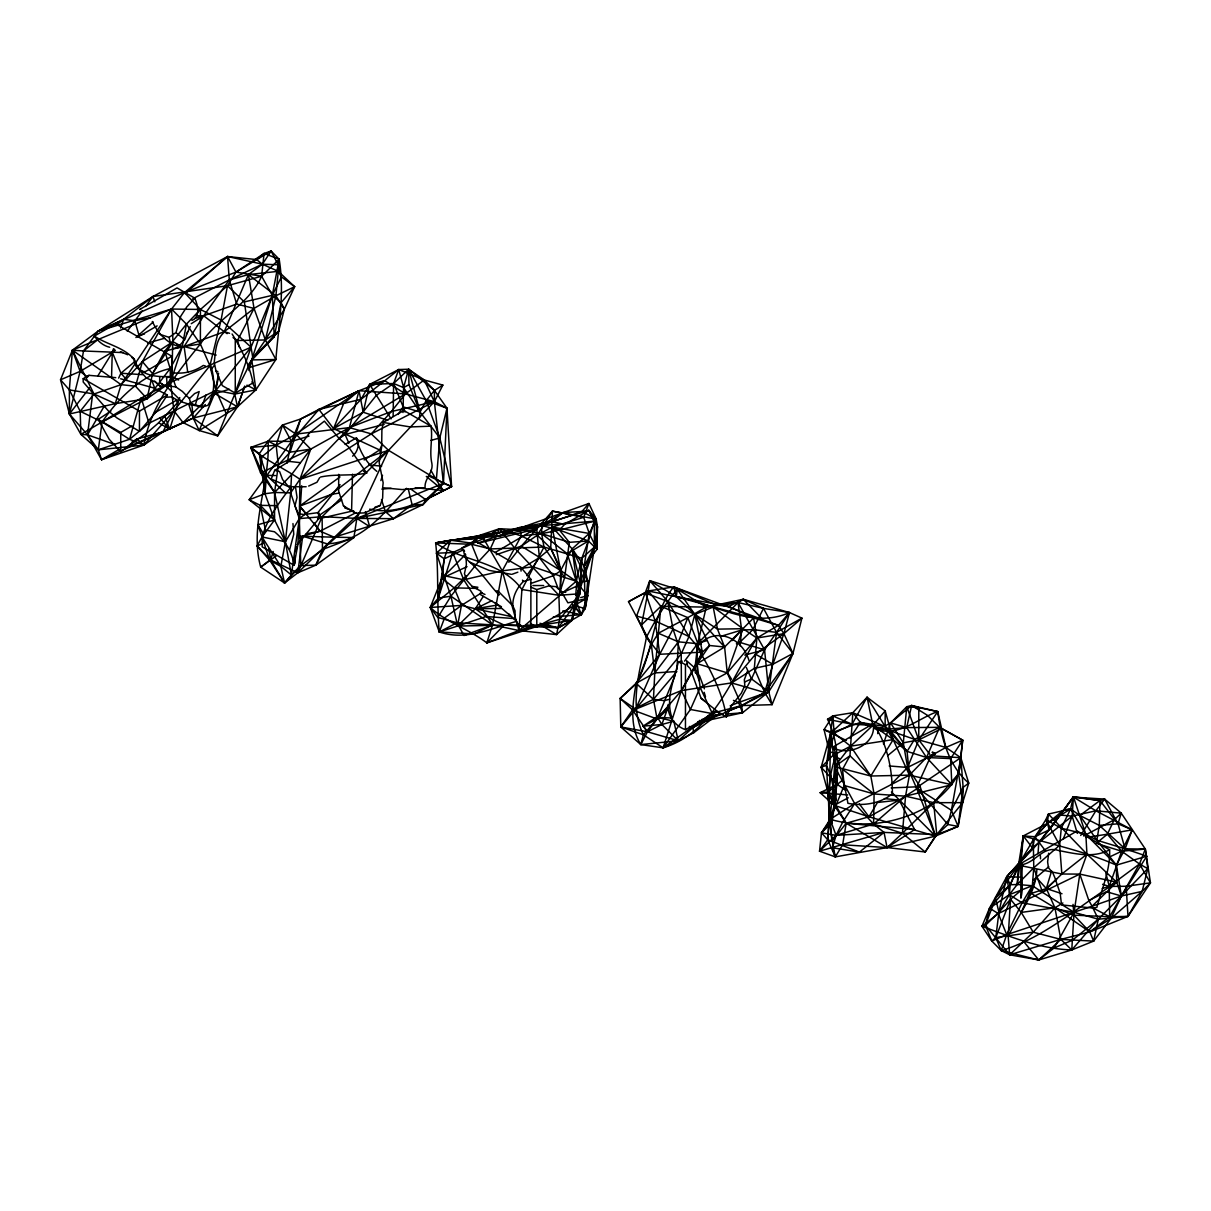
<?xml version="1.0" encoding="UTF-8"?>
<svg xmlns="http://www.w3.org/2000/svg" width="1211" height="1211" viewBox="0 0 1211 1211"><rect width="100%" height="100%" fill="white"/><g stroke="black" fill="none" stroke-linecap="round" stroke-linejoin="round"><path stroke-width="1.5" d="M359.167 513.328L297.785 572.803L284.555 583.006L280.846 566.385L285.402 541.756L290.64 492.862L299.95 479.299L310.712 449.13L295.878 434.113L282.541 425.016L268.1 441.182C270.295 483.507 249.057 524.953 260.698 567.126L284.555 583.006L291.367 574.968L285.402 541.756L274.564 519.943L274.579 492.499L278.363 465.054L276.138 445.239L282.541 425.016L300.616 419.006L359.016 390.729L384.78 380.738L398.722 369.537L408.652 369.234L424.259 379.982L434.461 390.426L446.98 408.228L451.582 486.61C426.56 498.75 398.449 515.992 369.688 509.15M877.703 733.639L877.869 729.961L906.691 727.614L939.569 727.327L962.715 740.178L950.62 758.601L926.536 757.496L907.069 751.395L893.173 739.603L872.889 725.344L852.075 724.239L832.774 715.928L826.447 765.291L827.93 791.994L846.201 823.223L842.629 844.778L835.302 856.888L827.749 839.753L821.482 832.805L831.942 822.784C836.604 789.39 843.386 750.472 827.537 719.289L832.774 715.928L852.832 712.689L849.955 755.77L842.568 769.303L844.203 785.485L830.125 819.317L821.482 832.805L819.544 851.197L835.302 856.888L887.103 847.564L902.437 833.259L905.54 796.172L909.416 775.146L893.173 739.603L885.135 726.555L885.196 710.918L867.061 697.264L852.832 712.689L830.701 733.124L821.149 767.305L827.93 791.994L834.182 805.3L846.201 823.223L887.103 847.564L925.204 851.984L936.754 834.636L962.639 802.666L968.755 783.108L960.823 757.692L962.715 740.178L939.569 727.327L927.444 715.323L911.641 705.483L906.767 706.709L890.569 722.906L877.869 729.961L874.69 728.583M299.162 536.14L334.221 537.215L393.454 518.686L423.123 504.518L443.453 483.34L434.355 401.689L434.461 390.426L408.652 369.234L393.62 383.493L376.349 395.316L345.09 434.522L338.868 438.76M263.226 543.33L257.05 545.934L269.659 560.193L284.555 583.006L300.797 565.582L299.314 518.596L299.95 479.299L349.419 427.604L405.397 393.908L424.259 379.982L442.863 385.083L434.355 401.689L388.519 450.325L322.111 516.688L297.785 572.803L270.674 559.997L257.05 545.934L262 536.957L274.564 519.943L264.967 493.725L259.336 453.671L268.1 441.182L291.473 441.47L309.002 436.111M393.121 416.508L393.62 383.493L398.722 369.537L424.259 379.982L434.355 401.689L446.98 408.228L443.453 483.34L425.833 499.719L423.123 504.518L356.836 518.399L322.111 516.688L299.314 518.596L285.402 541.756L262 536.957L257.943 524.741L274.564 519.943L260.229 505.335L249.163 499.765L291.473 441.47L318.902 409.409L359.016 390.729L405.397 393.908L434.355 401.689L371.308 433.886L299.95 479.299C283.904 467.991 265.436 460.513 250.768 447.419L268.1 441.182L290.08 452.172L310.712 449.13L349.419 427.604L391.38 411.513L434.355 401.689M477.891 543.118L588.909 503.473L596.175 519.05L596.993 549.325L588.41 540.969L569.291 542.331L541.635 533.657L520.125 529.722L499.432 528.738L483.522 538.577L452.717 552.579L438.337 598.083L430.253 607.453L437.792 617.443L456.941 622.772L492.574 624.876L518.959 630.537L556.576 634.609L571.88 620.395L579.842 593.768L576.3 581.189L564.659 577.511L543.996 547.024L541.635 533.657L541.786 525.589L581.931 511.511L588.894 510.391L596.175 519.05L597.477 526.876L596.993 549.325L584.186 566.082L585.17 608.603L581.371 614.673L558.286 627.813L504.154 625.088L457.486 626.072L439.29 631.96L430.253 607.453L441.97 578.207L444.21 558.831L450.447 540.212L499.643 536.064L541.786 525.589L594.207 521.199L597.477 526.876L585.17 608.603L574.211 605.576L558.286 627.813L540.969 625.088L526.24 625.088M560.178 591.997L560.648 570.548L550.702 548.205L552.428 511.133L596.175 519.05L589.242 533.445L584.186 566.082L587.729 580.962L587.759 595.57L585.17 608.603L587.729 580.962L572.137 548.825L552.155 527.073L537.336 535.232L521.335 546.131L496.283 554.683M846.398 740.526L824.055 729.612L829.353 751.804L836.529 753.605L834.621 766.624L870.815 776.024L893.173 739.603L885.196 710.918L872.889 725.344L850.561 746.173L836.529 753.605C823.995 786.878 828.506 822.92 835.302 856.888L832.472 847.745L836.059 835.348L830.125 819.317L835.908 800.062L830.776 775.524L826.447 765.291L834.197 733.17L832.774 715.928L824.055 729.612L834.197 733.17L850.561 746.173L870.815 776.024L874.1 793.977L873.585 824.04L884.03 832.411L936.754 834.636L958.113 826.386L962.639 802.666L963.123 787.362L960.823 757.692L945.882 747.444L918.771 739.921L903.315 742.843L887.678 755.619M410.786 489.062L425.833 499.719L451.582 486.61L439.805 437.943L426.166 400.659L408.652 369.234L403.566 387.596L403.021 412.527M1063.258 839.041L1072.204 816.153L1073.4 796.732L1049.241 829.853L1034.89 836.725L1023.234 835.938L1018.451 865.199L1061.85 874.009L1079.803 874.1L1088.856 900.515L1092.065 906.237L1121.401 895.989L1116.345 865.138L1096.863 840.207L1099.3 825.402L1099.951 800.562L1104.644 799.093L1121.265 813.156L1145.334 849.062L1150.45 882.834L1128.001 916.394L1089.824 931.925L1060.821 939.388L1009.656 954.798L1001.27 950.605L991.824 941.068L981.97 926.279L989.538 908.174L1006.704 876.779L1032.529 847.927L1038.811 842.599L1072.204 816.153L1095.849 810.795L1121.265 813.156L1118.01 823.828L1125.11 848.82L1116.345 865.138L1116.693 882.168L1121.401 895.989L1110.956 918.528L1093.624 941.114L1071.765 949.939L1038.796 959.975L1009.656 954.798L985.482 925.325L989.538 908.174L1010.231 884.787L1021.236 860.824L1032.529 847.927L1034.89 836.725L1047.409 823.419L1063.954 809.765L1073.4 796.732L1099.951 800.562L1118.01 823.828L1132.24 829.838L1125.11 848.82L1096.863 840.207L1085.828 834.334L1061.275 828.188L1045.865 819.665L1048.378 814.08L1070.585 808.978L1079.864 815.442L1099.3 825.402L1125.11 848.82L1146.802 856.192L1121.401 895.989L1098.332 919.21L1071.765 949.939C1040.098 948.924 1011.23 936.966 981.97 926.279L998.303 913.578L1079.803 874.1L1116.693 882.168L1092.065 906.237L1006.674 934.665L991.824 941.068L985.482 925.325L995.518 897.987L1021.236 860.824L1023.234 835.938L1047.409 823.419L1070.585 808.978L1073.4 796.732L1085.828 834.334L1086.948 854.164L1079.803 874.1L1074.081 912.322L1071.765 949.939L1060.821 939.388L1033.24 932.198L995.79 937.556L991.824 941.068M832.472 847.745L859.401 852.12L884.03 832.411L819.544 851.197L827.749 839.753C830.065 804.165 829.58 768.622 830.701 733.124L860.37 722.407L885.135 726.555L890.509 730.884L907.069 751.395L909.416 775.146L854.648 803.589L830.125 819.317L831.942 822.784L828.475 823.48L821.482 832.805L836.059 835.348L884.03 832.411L887.103 847.564L935.482 836.12L958.113 826.386L963.123 787.362L968.755 783.108C948.41 765.806 941.083 737.105 937.738 711.568L911.641 705.483L890.569 722.906L883.44 743.917M111.533 377.893L112.275 352.189L113.471 348.738M516.431 621.379C491.227 628.585 465.841 641.088 439.29 631.96C436.565 602.412 439.003 572.515 435.642 542.906L450.447 540.212L476.468 538.759L519.125 527.678L551.747 521.563L588.894 510.391L597.477 526.876M382.903 489.774L382.646 498.069L380.193 505.502L364.905 512.889L355.625 513.222L343.455 505.804L338.671 491.212L338.671 474.349M296.71 546.857L295.999 551.656M280.846 566.385L262 536.957L269.659 560.193L280.846 566.385L291.367 574.968L299.314 518.596L290.64 492.862L291.533 474.636L310.712 449.13L260.637 472.971L250.768 447.419L276.138 445.239L295.878 434.113L359.016 390.729L363.194 412.24L387.777 420.293M539.939 623.302L558.286 627.813L571.88 620.395L580.69 580.72L581.795 558.271L588.41 540.969L594.207 521.199L588.894 510.391L564.553 524.378L559.467 530.07L541.635 533.657L521.26 535.943L499.432 528.738L477.316 536.125L435.642 542.906C462.874 561.98 501.369 560.587 521.926 589.53L558.876 595.282L579.842 593.768L580.69 580.72L594.54 546.978L594.207 521.199L559.467 530.07L541.786 525.589L519.125 527.678L499.643 536.064L477.316 536.125L471.639 544.299L478.602 561.526L450.916 596.19L437.792 617.443M560.239 591.982L561.359 570.366L550.702 548.205L537.336 535.232L536.745 528.904L552.428 511.133L583.717 517.309L589.242 533.445L596.993 549.325M676.904 669.668L678.402 641.83L687.833 617.625L706.24 607.12L743.266 599.278L789.481 612.554L801.924 618.125L792.963 653.44L772.058 704.681L741.707 705.574L711.523 713.43L663.098 747.838L640.786 744.583L620.789 726.963L620.153 698.429L636.108 683.276L654.773 672.938L678.402 641.83L701.411 644.07M476.271 542.089L477.316 536.125L541.786 525.589L435.642 542.906L471.639 544.299L490.304 548.946L543.996 547.024L581.795 558.271L594.54 546.978L574.211 605.576L571.88 620.395L540.969 625.088L518.959 630.537L486.837 642.874C469.081 629.281 447.01 622.757 430.253 607.453L454.186 587.895L466.28 576.058M1062.88 902.997L1054.932 907.811L1033.24 932.198L1009.656 954.798L1008.188 936.421L1010.534 899.273L1006.704 876.779L1021.236 860.824L1020.54 859.386L1023.234 835.938C1054.403 845.021 1086.388 851.863 1116.345 865.138L1146.802 856.192M981.97 926.279L985.482 925.325L998.908 912.261L1006.704 876.779L1038.811 842.599L1049.241 829.853L1047.409 823.419L1048.378 814.08L1086.948 854.164L1116.693 882.168C1078.865 905.873 1044.866 937.723 1001.27 950.605L995.79 937.556L998.908 912.261L995.518 897.987L1010.231 884.787L1017.24 884.469L1020.54 859.386L1018.451 865.199L1017.24 884.469L1009.308 894.687L998.303 913.578L1006.674 934.665L1001.27 950.605L1038.796 959.975L1054.13 947.956L1072.386 940.205L1098.332 919.21L1128.001 916.394L1142.155 891.372L1150.45 882.834L1139.49 863.973L1121.658 851.212L1107.384 834.212L1085.964 837.467M716.518 605.091L738.044 602.533L763.49 608.376L789.481 612.554L778.431 625.376L753.59 617.988L728.75 606.439L716.518 605.091L673.71 586.896C651.246 614.446 653.955 652.911 636.108 683.276C632.687 703.636 629.205 726.055 640.786 744.583L647.446 731.792L657.119 719.031L653.44 699.322L654.773 672.938L651.336 644.479L628.494 601.685L648.248 590.983L673.71 586.896L778.431 625.376L783.911 633.671L792.963 653.44L768.728 691.784L741.707 705.574L714.096 717.275L693.797 732.7L678.251 740.769L640.786 744.583L643.435 734.805C628.131 703.47 640.725 669.183 646.447 637.137C655.212 620.289 665.051 603.895 677.297 589.318L694.842 614.431L724.602 647.007L727.236 672.862L741.707 705.574L742.51 712.779L697.612 722.528L699.988 720.288M352.507 474.228L351.599 510.315L355.625 513.222M1048.665 853.21L1047.621 861.884L1048.438 867.621L1052.934 873.146L1054.811 877.581L1060.185 893.355L1061.547 904.92L1092.958 908.053L1096.863 907.357C1101.859 888.798 1110.517 869.543 1109.609 849.774L1077.094 830.988L1020.843 863.473L1020.843 898.168C1023.916 886.982 1020.691 875.75 1022.705 864.548L1020.843 863.473M1036.843 870.164C1035.39 894.823 1018.254 914.789 1008.188 936.421M1038.024 853.619L1038.811 842.599L1063.954 809.765L1070.585 808.978L1085.828 834.334L1116.345 865.138M285.402 541.756L274.579 492.499L260.637 472.971L261.803 456.804L276.138 445.239M248.921 370.536L251.767 359.909L274.246 336.87L281.088 302.644L294.636 286.689L281.406 276.88L278.091 264.755L271.113 251.025L235.948 272.097L227.486 285.735L221.083 320.052L209.897 365.677L173.93 410.801L143.867 445.073L98.288 449.826L87.525 434.825L69.405 413.995L80.108 371.383L83.483 350.978L98.076 331.163L184.466 292.593L235.948 272.097L264.074 253.462L271.113 251.025L279.166 259.26C284.782 292.547 278.485 326.243 275.881 359.516L255.915 389.866L237.492 406.82L193.23 418.083L162.849 431.994L143.867 445.073L101.527 459.726L98.288 449.826L80.88 434.355L69.405 413.995L69.36 389.897L72.418 350.161L98.076 331.163L153.01 296.498L227.562 256.52L256.626 259.593L262.393 264.195L278.258 271.325L294.636 286.689L284.343 309.214L265.376 339.958L247.771 365.646M1006.674 934.665L1022.099 902.816L1032.332 885.741L1033.77 867.772L1033.286 839.647L1045.865 819.665L1059.655 845.278L1061.85 874.009L1042.656 892.446L1032.332 885.741L1017.24 884.469L1033.77 867.772L1059.655 845.278L1061.275 828.188L1070.585 808.978M721.045 713.37L705.559 719.213L692.783 727.614L678.251 740.769L647.446 731.792L632.536 709.903L620.153 698.429L637.38 682.656L651.336 644.479L646.447 637.137L641.482 624.952L660.873 606.333L706.24 607.12L738.044 602.533L764.58 649.823L768.728 691.784L772.058 704.681L764.701 692.495L754.332 668.381L756.875 638L753.59 617.988L676.313 596.735L648.248 590.983L628.494 601.685M415.267 487.685L443.362 490.531L436.338 480.01L439.805 437.943L446.98 408.228L426.166 400.659L420.066 412.058L419.263 419.248M842.977 779.793L827.93 791.994L829.762 815.593L827.749 839.753L859.401 852.12M575.679 595.509L576.754 582.839L572.137 548.825L589.242 533.445L552.155 527.073L560.648 570.548L580.629 584.368L576.542 595.857M274.564 519.943L249.163 499.765L264.967 493.725L266.541 475.363L259.336 453.671L250.768 447.419L261.425 470.64L274.579 492.499L290.64 492.862M950.62 758.601L951.831 784.728L909.416 775.146L870.815 776.024L849.955 755.77L834.621 766.624L830.125 819.317C865.108 829.323 903.421 822.678 933.651 802.651C946.82 790.601 962.23 777.386 960.823 757.692L930.971 755.8L916.394 787.755L935.482 836.12L925.204 851.984L902.437 833.259L873.585 824.04L854.648 803.589L834.621 766.624L850.561 746.173L893.173 739.603M730.172 705.816L738.649 702.486L751.501 678.902L764.58 649.823L776.569 632.354L801.924 618.125L783.911 633.671L756.875 638L742.948 628.706L717.502 629.13L694.842 614.431L676.313 596.735L677.297 589.318L649.777 580.659L648.248 590.983L660.873 606.333L654.773 672.938L676.813 671.515L653.44 699.322L632.536 709.903L620.789 726.963L643.435 734.805L663.098 747.838L678.251 740.769L673.816 721.256L657.528 717.396L669.289 707.148M1020.54 859.386L1010.231 884.787L1009.308 894.687L989.538 908.174L998.303 913.578M301.69 485.762L297.845 544.723L294.001 565.234L262.181 546.857L262.181 537.427L263.226 534.429L266.662 530.342L274.503 531.765C284.736 540.121 291.866 551.52 294.106 564.523M845.793 790.359L837.195 784.365L820.135 792.705L834.182 805.3L868.968 816.804L935.482 836.12L947.88 824.494L951.407 810.295L916.394 787.755L960.823 757.692L951.407 810.295L958.113 826.386L947.88 824.494L916.394 787.755L907.584 767.441L903.315 742.843L906.767 706.709L918.801 707.648L937.738 711.568L945.882 747.444L930.971 755.8M520.125 529.722L521.26 535.943L502.262 570.865L492.574 624.876L486.837 642.874L540.969 625.088L556.576 634.609L559.709 619.305L558.876 595.282L564.659 577.511L569.291 542.331L559.467 530.07L588.41 540.969L567.187 553.654L541.635 533.657M264.074 253.462L261.621 276.229C248.452 305.46 217.556 317.842 200.375 344.015C176.201 373.987 150.482 406.094 143.867 445.073L129.562 439.29L102.102 421.973L80.198 411.301L69.36 389.897L60.55 379.785L72.418 350.161L171.553 309.032L200.451 309.471L221.083 320.052L251.071 347.194L252.796 357.881L234.752 394.09L217.692 435.884L199.209 430.541L183.073 422.624L173.93 410.801L170.524 382.343L170.161 368.538L164.802 351.129L186.418 324.124L200.451 309.471L227.486 285.735L261.621 276.229L279.166 259.26L264.074 253.462L256.626 259.593M512.798 605.788C512.631 596.493 516.84 587.865 523.44 581.447L530.872 579.297L530.872 625.36L527.436 627.041L522.032 626.692L517.899 623.726L515.053 618.564L515.069 610.828L512.798 605.788L497.751 590.801M694.63 670.909L697.824 643.374L706.24 607.12L673.71 586.896L676.313 596.735C713.748 602.896 751.395 629.705 789.481 612.554L783.911 633.671L772.83 664.279L764.701 692.495L741.707 705.574L727.599 710.993M844.203 785.485L874.1 793.977L905.54 796.172L933.651 802.651L962.639 802.666L958.643 773.662L962.715 740.178L945.882 747.444M205.31 404.519L193.23 418.083L101.527 459.726L87.525 434.825L92.778 392.894M789.481 612.554L776.569 632.354L768.728 691.784L742.51 712.779L726.312 714.081M188.734 404.262L193.23 418.083L217.692 435.884L237.492 406.82L234.752 394.09L251.071 347.194L244.334 301.917L227.486 285.735L153.01 296.498L123.583 319.341L98.076 331.163L171.553 309.032L186.418 324.124L182.18 346.77L170.161 368.538C141.293 375.062 118.436 398.283 102.102 421.973L98.288 449.826L129.562 439.29L148.998 423.229L215.906 390.381L251.071 347.194L272.308 295.348L281.406 276.88L278.258 271.325L279.166 259.26L272.308 295.348L251.767 359.909L255.915 389.866L234.752 394.09L215.906 390.381L183.073 422.624L125.338 448.191L134.058 441.273M481.978 592.573L461.436 605.409L444.558 617.928L439.29 631.96L474.273 633.943L492.574 624.876L450.916 596.19L438.337 598.083L444.21 558.831L462.708 550.112M740.072 645.781L741.632 630.023L738.044 602.533L743.266 599.278L763.49 608.376L776.569 632.354L792.963 653.44L764.701 692.495L731.55 682.913L681.415 690.558L635.654 709.177L620.789 726.963L647.446 731.792L661.857 724.481L673.816 721.256M828.475 823.48L829.762 815.593M210.154 399.085L214.983 393.651L218.57 373.215M289.611 549.764L293.758 534.248L292.956 523.546M438.337 598.083L441.97 578.207L465.645 554.35M514.1 618.564L486.05 616.52L457.486 626.072L461.436 605.409L454.186 587.895L441.97 578.207L467.037 566.657M295.075 556.455L294.818 557.363M641.482 624.952L648.248 590.983M287.037 463.117L291.473 441.47L300.616 419.006L318.902 409.409L361.045 399.282L384.78 380.738L405.397 393.908L391.38 411.513L371.308 433.886L349.419 427.604L295.878 434.113L290.08 452.172L278.363 465.054M244.622 386.491L237.492 406.82L214.983 393.651L218.676 376.349M1024.385 942.37L1038.796 959.975L1060.821 939.388L1093.624 941.114L1098.332 919.21L1092.065 906.237M251.071 347.194L170.524 382.343L147.046 398.691L135.541 386.218L121.1 384.659L93.989 393.999L80.198 411.301L80.88 434.355L102.102 421.973L147.046 398.691L152.571 373.639L164.802 351.129L182.18 346.77L200.375 344.015L209.897 365.677L215.906 390.381L226.275 413.753L199.209 430.541L193.23 418.083L191.777 403.566M668.184 704.363C666.989 715.534 675.132 726.085 685.456 729.673L717.29 711.296L701.124 698.414L690.164 668.517L687.56 665.944L686.622 660.767L694.675 667.836L699.216 680.885M819.544 851.197L836.059 835.348L873.585 824.04L905.54 796.172L951.831 784.728L926.536 757.496L906.691 727.614L911.641 705.483L918.801 707.648L918.771 739.921L907.584 767.441L891.311 784.183M383.176 422.457L381.889 430.405L381.677 446.844L379.179 462.663L383.16 482.841L382.631 487.715L402.203 489.577L425.091 487.73C424.168 478.617 433.599 472.638 431.873 463.419C429.072 450.976 432.993 438.685 430.98 426.166L403.853 410.514L383.176 422.457L410.272 426.938L430.98 426.166M247.483 368.129L275.881 359.516L265.376 339.958L275.911 295.756L278.258 271.325L248.406 274.594L229.288 279.908L192.746 298.754M521.26 535.943L543.996 547.024L521.926 589.53L518.959 630.537L576.3 581.189L581.795 558.271L579.842 593.768L559.709 619.305L518.959 630.537L502.262 570.865L483.522 538.577L477.316 536.125M262.545 535.807C267.752 517.914 278.924 502.762 290.065 488.169M1056.734 878.974L1046.334 888.556L1031.227 893.43L1054.932 907.811L1089.824 931.925L1110.956 918.528L1142.155 891.372L1147.756 868.681L1145.334 849.062L1125.11 848.82M115.423 350.236L80.108 371.383L60.55 379.785L69.405 413.995L115.272 403.657L121.1 384.659L171.553 309.032L184.466 292.593L227.562 256.52L235.948 272.097L261.621 276.229L272.308 295.348L281.088 302.644L284.343 309.214L278.651 331.299L252.796 357.881M349.419 427.604L359.016 390.729L343.606 403.626L333.555 428.618L379.603 449.962L380.738 453.262M580.69 580.72L574.211 605.576L581.371 614.673L587.759 595.57L576.754 582.839L587.729 580.962M620.153 698.429L635.654 709.177L681.233 653.879L688.968 636.532L694.842 614.431L713.203 607.029L742.948 628.706L727.236 672.862L700.155 687.515L690.437 709.479L663.098 747.838C713.612 732.488 731.505 678.629 756.875 638L778.431 625.376M135.541 386.218L142.398 361.605L171.553 309.032L172.976 341.684L152.571 373.639L142.398 361.605L121.1 384.659L72.418 350.161L80.108 371.383L87.131 376.666M682.247 661.161L678.327 662.069C673.921 680.158 665.323 699.141 672.029 717.851M129.562 439.29L141.233 398.086L170.524 382.343L182.18 346.77L172.976 341.684L142.398 361.605M195.365 404.868L199.179 391.562L194.577 393.605L189.431 398.586L191.005 404.746L202.388 407.002L207.868 405.337C215.391 393.575 214.725 378.725 210.881 365.813M269.659 560.193L260.698 567.126L270.674 559.997L273.186 551.489M1051.632 870.815L1046.334 888.556L1054.932 907.811L1060.821 939.388M380.875 480.585L382.525 475.302M295.878 434.113L300.616 419.006M179.743 397.571L169.691 429.315L158.596 422.715M663.098 747.838L681.415 690.558L702.38 652.154L709.57 645.508L724.602 647.007L753.59 617.988M762.461 619.093L743.266 599.278L728.75 606.439L676.313 596.735L649.777 580.659L636.562 616.127L646.447 637.137L659.738 654.273L702.38 652.154L694.842 614.431L667.73 601.458L645.599 593.118L655.181 621.001L659.738 654.273L635.654 709.177M260.637 472.971L261.425 470.64L285.826 493.301M120.6 327.984L123.583 319.341L134.754 320.733L150.679 317.615M187.629 331.632L184.95 339.443L178.653 346.588C165.952 342.35 157.718 332.874 152.314 321.475M244.804 386.112L237.492 406.82L226.275 413.753M1093.624 941.114L1089.824 931.925L1109.654 916.727L1109.246 886.407L1121.658 851.212L1132.24 829.838L1095.849 810.795L1073.521 797.126L1049.241 829.853M201.904 406.442L206.082 394.831M667.11 709.964L657.119 719.031L643.102 726.176L667.11 709.964L661.857 724.481L643.102 726.176L647.446 731.792M995.79 937.556L1010.534 899.273L1021.993 889.601M632.536 709.903L657.119 719.031L675.344 674.951M173.309 348.435L184.102 346.558L224.232 331.708L248.406 274.594L262.393 264.195L271.113 251.025M191.005 404.746L182.316 402.143L167.254 387.232L166.588 377.605L172.356 376.818L178.623 379.997M830.701 733.124L837.195 784.365L833.335 793.72L834.182 805.3L848.26 797.822M199.209 430.541L215.906 390.381M363.482 471.2L366.736 473.077L348.526 446.904L338.565 437.792L324.366 421.125L309.214 433.19L289.126 461.406L274.715 470.307L271.203 478.996L288.627 486.716L306.141 486.746M356.216 512.541L320.113 531.19L302.72 536.14L297.785 572.803L315.814 565.174L322.474 549.522L322.111 516.688M118.648 378.12L120.918 373.215L134.799 361.574M186.888 333.812L190.248 326.561M371.308 433.886L388.519 450.325L356.836 518.399L353.9 537.563L315.814 565.174L300.797 565.582L291.367 574.968M1096.197 843.356L1107.384 834.212L1114.181 819.817L1121.265 813.156M120.661 378.786L153.933 388.004L167.375 395.013L156.552 411.392L139.447 431.328L117.134 418.067L108.687 411.271L83.196 381.995L83.196 378.665L88.948 375.334L115.756 377.665M381.965 445.027L379.603 449.962L364.148 459.953M763.49 608.376L752.848 629.629L739.724 642.36L736.394 643.768M836.059 835.348L842.568 822.39L854.648 803.589M951.407 810.295L963.123 787.362M294.001 565.234L295.06 563.191L294.879 558.816M747.596 670.924L744.326 679.719L744.81 685.562L741.359 693.176L731.202 706.028L726.403 716.927L716.655 711.296M173.93 410.801L162.849 431.994L136.964 438.957L132.135 441.788M315.814 565.174L327.091 543.83C362.528 542.225 384.81 512.389 406.533 488.305M649.777 580.659L667.73 601.458L673.044 629.024L659.738 654.273L636.108 683.276L653.44 699.322L664.309 700.654L669.713 699.216M594.54 546.978L584.186 566.082L572.137 548.825L560.648 570.548L521.335 546.131L508.802 562.252M1110.548 856.495L1121.658 851.212L1145.334 849.062L1139.49 863.973L1109.654 916.727L1073.975 915.153L1054.932 907.811L1021.236 912.413L1010.534 899.273L998.908 912.261M834.197 733.17L852.075 724.239L867.061 697.264L885.135 726.555L907.069 751.395L914.517 739.346L939.569 727.327L926.536 757.496L909.416 775.146M1054.13 947.956L1074.081 912.322L1098.332 919.21M1018.451 865.199L1033.286 839.647L1047.409 823.419L1045.865 819.665M80.88 434.355L87.525 434.825L104.479 405.73M319.659 477.679L316.979 482.25L308.654 486.05M97.97 375.698L114.409 349.192M1080.712 835.469L1095.849 810.795L1104.644 799.093L1118.01 823.828L1099.3 825.402M651.336 644.479L658.3 633.247L687.833 617.625L697.824 643.374L684.548 661.145M552.428 511.133L537.336 535.232L539.379 557.635L553.306 575.755L558.271 588.864M187.75 372.367L184.102 346.558L203.705 315.768L229.288 279.908L262.393 264.195L278.091 264.755M483.295 596.372L475.317 608.77L457.486 626.072M850.031 738.12L860.37 722.407L852.832 712.689L885.135 726.555M398.101 414.434L403.157 406.866L393.62 383.493L369.627 384.402L361.045 399.282L333.555 428.618L318.902 409.409M526.74 575.694L539.379 557.635L550.702 548.205M127.261 331.224L142.262 310.758M166.891 384.417L172.356 376.818L175.867 386.93L182.407 391.456L189.431 398.586M145.487 306.489L153.01 296.498L154.781 301.781M521.048 571.108L520.927 567.369L474.621 540.636L461.709 548.083L463.752 551.489L464.903 557.181L467.128 559.225M317.585 513.04L340.079 484.657M69.36 389.897L93.989 393.999L115.272 403.657L147.046 398.691L170.161 368.538M69.405 413.995L89.644 387.777M889.192 765.957L907.584 767.441L920.193 786.681L899.152 800.093L868.968 816.804L846.201 823.223L831.881 841.373L827.93 791.994L820.135 792.705L847.609 794.9M210.911 369.643L214.453 365.253M426.166 400.659L434.461 390.426L442.863 385.083M783.911 633.671L755.543 654.182L731.55 682.913L754.332 668.381L772.83 664.279L792.963 653.44M87.237 377.363L88.948 375.334M756.875 638L727.236 672.862L697.142 663.673L681.415 690.558L643.435 734.805M298.799 513.782L304.112 514.554L318.417 512.586L319.81 515.19L317.479 520.367L297.073 544.799M891.432 792.07L935.482 836.12L936.754 834.636L933.651 802.651L958.643 773.662M494.996 552.579L563.145 512.541L581.931 511.511L588.909 503.473L583.717 517.309L552.155 527.073M140.627 309.274L139.734 309.456L177.033 287.915L194.789 298.163L186.903 306.746L180.772 316.192L176.004 332.556L169.086 337.369L159.489 334.175M521.335 546.131L536.745 528.904L519.125 527.678M731.974 640.68L741.632 630.023L752.848 629.629L776.569 632.354M657.119 719.031L669.501 705.453M478.602 561.526L490.304 548.946L499.432 528.738L514.811 548.295L558.876 595.282M224.383 332.117C215.573 339.746 215.649 351.856 214.18 362.467L216.073 371.096L222.355 385.658L235.267 393.121L253.023 382.873C249.602 365.45 241.443 348.965 232.088 333.994M291.533 474.636L274.579 492.499L264.967 493.725M1088.856 900.515L1106.385 891.72L1121.401 895.989L1147.756 868.681L1139.49 863.973L1109.246 886.407L1102.237 888.465M837.195 784.365L821.149 767.305L835.62 752.652M486.837 642.874L504.154 625.088L520.715 625.088M738.044 602.533L697.824 643.374L706.573 640.695M697.142 674.421L697.142 646.962C714.006 625.27 742.328 637.289 748.958 660.479M902.437 833.259L933.651 802.651M153.146 322.035L135.935 337.536M300.797 565.582L322.474 549.522L356.836 518.399L443.453 483.34L451.582 486.61L428.482 475.862M352.613 456.184C357.623 451.96 360.212 443.741 356.428 437.882L345.135 444.407M185.041 293.622L227.562 256.52L262.393 264.195M1048.756 866.728L1033.452 879.943M166.058 397.238L171.75 396.936L176.973 399.963L176.973 403.293L158.141 423.245L148.65 431.434L120.737 451.703L109.141 439.245L98.152 419.4L110.822 411.15M93.989 393.999L72.418 350.161L83.483 350.978L98.333 339.262M116.15 325.199L123.583 319.341M563.145 512.541L551.747 521.563L564.553 524.378M1061.85 874.009L1086.948 854.164M196.349 315.799L203.705 315.768L224.232 331.708L254.038 308.396L275.911 295.756L294.636 286.689M299.314 518.596L388.519 450.325L443.453 483.34M365.374 511.632L369.673 526.634L356.836 518.399L393.454 518.686L412.088 504.654L423.123 504.518M284.555 583.006L270.674 559.997L276.502 555.652M299.813 538.305L302.72 536.14L327.091 543.83M340.003 476.937L299.586 506.122L320.113 531.19L334.221 537.215L353.9 537.563L322.474 549.522M318.357 515.962L341.684 499.886M191.959 320.385C200.769 316.692 197.665 305.005 194.789 298.163M561.359 570.366L553.306 575.755L530.554 583.551M884.363 798.579L899.152 800.093L914.638 829.55L887.103 847.564L842.629 844.778M233.057 337.581L237.477 340.518L265.376 339.958L278.651 331.299L251.767 359.909L275.881 359.516M191.247 323.7L203.705 315.768L236.675 304.082L254.038 308.396L265.376 339.958M102.102 421.973L141.233 398.086L147.046 398.691M521.82 568.292L539.379 557.635M877.869 729.961C900.636 735.879 917.862 718.486 937.738 711.568L918.771 739.921L929.851 754.362M101.527 459.726L119.238 449.342M1109.609 849.774C1093.805 858.372 1075.292 853.816 1058.656 850.5C1043.413 845.414 1036.268 861.717 1022.705 864.548M94.382 336.068L115.635 323.791L171.871 356.276L171.871 376.454C158.157 377.075 139.386 377.015 134.936 360.394C125.172 347.451 107.34 344.923 94.382 336.068C98.303 341.351 103.132 345.756 109.686 347.254M137.842 337.021L157.142 325.88M143.958 372.428L171.871 356.276M83.196 378.665L139.447 411.135L167.375 395.013M98.152 419.4L120.737 432.433L131.984 425.939M154.478 412.951L176.973 399.963M530.357 623.438L536.791 627.147L586.154 598.643L567.914 602.836L560.875 590.862L555.773 586.608L548.416 586.033L536.791 589.59L530.842 587.168M679.84 661.478L685.456 664.718L686.849 663.916M833.229 746.839L873.116 723.8C887.633 743.781 892.219 769.379 892.416 793.705C880.473 803.71 863.065 806.238 847.927 803.302C844.506 784.319 840.146 764.958 833.229 746.839L836.634 749.458M934.741 753.181L925.053 758.782L934.741 754.514L934.741 753.181L932.061 752.364M333.555 428.618L363.194 412.24L369.627 384.402L398.722 369.537L405.397 393.908M393.62 383.493L403.566 387.596L408.97 384.659L408.652 369.234L420.066 412.058L439.805 437.943L430.813 440.441M1083.633 835.984L1114.181 819.817M439.29 631.96L456.941 622.772L450.916 596.19L436.46 553.2L450.447 540.212L472.487 543.255M907.584 767.441L929.291 756.633M941.522 728.628L918.771 739.921L906.767 706.709M491.848 600.686L475.317 608.77L461.436 605.409L430.253 607.453M689.331 726.464L692.783 727.614L714.096 717.275L700.155 687.515L697.142 663.673L702.38 652.154L688.968 636.532L667.73 601.458M561.843 592.996L580.629 584.368L572.137 548.825M744.765 681.944L751.501 678.902L768.728 691.784L738.649 702.486L733.427 700.397M164.711 338.217L147.666 343.076M714.096 717.275L697.612 722.528L720.545 713.703M713.203 712.492L716.594 711.16M1032.332 885.741L1009.308 894.687L1022.099 902.816L1074.081 912.322L1042.656 892.446L1033.77 867.772M821.149 767.305L826.447 765.291M727.932 710.766L741.707 705.574M512.208 574.241L517.854 572.182M299.95 479.299L388.519 450.325M375.032 507.137L380.193 505.502M366.645 473.107C351.478 476.195 335.765 473.773 320.643 476.998M144.472 333.933L139.083 335.583L134.754 320.733M194.729 318.523L203.705 315.768M214.983 393.651L229.303 389.291M720.59 636.426L741.632 630.023M580.69 597.613L587.759 595.57M916.394 787.755L920.193 786.681L935.482 836.12M744.765 655.09L764.58 649.823L739.724 642.36M384.159 424.334L345.09 434.522L348.874 443.181M477.997 543.3L536.745 528.904M384.78 380.738L369.627 384.402L391.077 418.87M343.455 505.804L345.589 507.742M244.334 301.917L272.308 295.348L274.246 336.87M317.539 519.019L353.612 510.77M1121.401 895.989L1142.155 891.372M306.216 533.824L320.113 531.19L314.133 522.985M1107.384 834.212L1132.24 829.838M339.11 493.059L331.738 494.315L299.586 506.122L307.11 514.599M497.449 605.031L475.317 608.77L486.05 616.52L504.154 625.088M1102.6 884.318L1109.246 886.407L1126.154 886.285L1150.45 882.834M899.152 800.093L877.43 802.484L868.968 816.804L859.356 803.922M381.843 489.108L391.108 488.321M708.314 715.534L722.71 714.369M553.336 616.883L581.371 614.673L577.375 604.319M701.82 719.455L705.559 719.213M891.19 787.892L920.193 786.681M501.415 608.452L475.317 608.77L510.966 616.535M532.901 585.549L543.633 585.534M277.092 505.668L260.229 505.335L265.557 530.554M266.541 475.363L275.502 475.56M454.186 587.895L477.528 588.395M1021.524 877.142L1006.704 876.779L1010.231 884.787M83.483 350.978L123.022 352.598M672.272 718.047L657.528 717.396L661.857 724.481L678.251 740.769M173.052 372.776C183.527 374.169 194.608 371.505 203.281 365.45L205.31 365.949M134.406 359.152L131.832 357.245L133.77 359.319L135.889 366.04L146.334 377.968L155.235 381.904L159.852 385.946L165.347 386.233M1104.644 799.093L1073.521 797.126L1099.951 800.562L1079.864 815.442L1096.863 840.207M112.275 352.189L120.918 373.215L142.686 374.683M559.709 619.305L571.88 620.395M368.901 464.963L381.632 466.144M846.201 823.223L914.638 829.55M1060.367 815.048L1072.204 816.153L1077.29 833.38M511.133 574.271L489.032 570.381L469.55 562.04L464.903 557.181M289.126 461.406L300.404 462.678M140.082 371.096L145.123 371.686M167.769 385.961L175.867 386.93M466.099 557.711L466.371 564.81L464.464 573.545L466.553 580.114L472.154 586.442L477.906 587.259M561.404 591.695L565.734 592.361M711.523 713.43L690.437 709.479L681.415 690.558L681.233 653.879L673.044 629.024L655.181 621.001L636.562 616.127M827.537 719.289L852.075 724.239M562.858 610.904L581.371 614.673L572.652 604.91M444.649 575.815L463.752 579.797L502.262 570.865L533.052 566.809L564.659 577.511M216.073 371.096L217.829 371.535M344.787 507.939L351.599 510.315M274.715 470.307L279.605 471.548L282.602 479.601L288.627 486.716M184.102 346.558L216.179 355.065M906.691 727.614L890.569 722.906L903.315 742.843M191.656 403.778L202.388 407.002M408.97 384.659L420.066 412.058L403.157 406.866L404.958 411.982M1097.893 843.885L1121.658 851.212M224.958 331.859L229.56 333.313M1061.986 893.748L1046.334 888.556L1036.328 877.521L1021.236 912.413L1033.24 932.198M87.525 434.825L115.03 444.543M914.517 739.346L890.509 730.884L860.37 722.407L869.907 726.524M678.327 662.069L680.506 662.856M576.754 582.839L580.629 584.368M120.419 351.72L127.685 354.762M660.873 606.333L687.833 617.625M658.3 633.247L678.402 641.83M673.044 629.024L688.968 636.532M484.99 594.45L480.54 592.512L480.54 594.677L501.43 606.726M163.773 385.28L159.685 382.555L159.685 376.893M246.923 385.174L255.915 389.866L251.994 381.722M1091.853 907.387L1109.654 916.727L1128.001 916.394L1126.154 886.285M581.931 511.511L596.175 519.05M832.88 755.18L839.42 758.691M472.154 586.442L481.145 591.301M319.81 515.19L318.417 514.387L318.417 512.586M755.543 654.182L772.83 664.279M159.685 382.555L167.254 387.232M183.83 338.898L176.549 333.207M224.232 331.708L227.168 333.661M701.305 698.369L704.484 700.715M695.144 672.62L699.519 675.723L704.393 688.817M444.21 558.831L436.46 553.2L452.717 552.579L463.752 579.797L492.574 624.876L464.055 635.503L456.941 622.772M842.568 769.303L874.1 793.977M426.302 476.407L443.362 490.531M510.088 615.521L495.042 602.578M393.454 518.686L385.461 511.693L381.51 499.689M136.964 438.957L143.867 445.073M376.818 471.351C366.252 462.844 359.319 451.067 356.428 437.882M154.705 381.132L159.852 385.946M508.499 613.614L515.477 620.395M1089.824 931.925L1073.975 915.153L1073.037 904.39M184.466 292.593L200.451 309.471L200.375 344.015L186.418 324.124M120.918 373.215L127.019 380.224M159.928 418.098L169.691 429.315L164.59 415.343M176.912 344.514L178.653 346.588M934.741 754.514L932.803 752.061M1045.441 850.879L1034.89 836.725M171.75 396.936L173.34 398.934M520.927 567.369L530.872 579.297M1023.234 835.938L1032.529 847.927M522.456 580.13L523.44 581.447M403.566 387.596L420.066 412.058M469.55 562.04C481.085 571.425 488.835 584.413 499.083 594.995L496.449 590.892M697.142 646.962C709.903 668.639 722.392 691.95 726.403 716.927M727.72 673.074L731.565 679.22M284.343 309.214L275.911 295.756L248.406 274.594L254.038 308.396L237.477 340.518L239.536 347.557M257.943 524.741L263.347 533.809M835.075 748.08L835.545 748.913C851.59 755.528 876.961 743.07 873.116 723.8M430.919 470.307L436.338 480.01M282.541 425.016L291.473 441.47M289.505 485.868L291.185 489.244M463.843 549.839L464.57 551.323M694.842 614.431L709.57 645.508L697.142 663.673L724.602 647.007L717.502 629.13L713.203 607.029M746.324 667.473L751.501 678.902M299.374 516.401L294.969 505.85L297.043 497.418L295.635 487.972M738.649 702.486L742.51 712.779M151.844 380.421L155.038 389.14M567.187 553.654L576.3 581.189M141.233 398.086L148.998 423.229M236.675 304.082L229.288 279.908L227.562 256.52M704.166 692.298L705.498 696.749M1105.704 872.465L1109.246 886.407M465.145 553.942L465.781 556.455M408.213 488.714L412.088 504.654M169.086 337.369L170.221 342.229M867.061 697.264L872.889 725.344M692.783 727.614L693.797 732.7M831.942 822.784L829.02 803.998L835.908 800.062L834.621 766.624M268.978 548.825L270.674 559.997M172.007 373.397L172.704 343.303M1040.416 855.799L1040.506 858.826M685.456 664.718L685.456 729.673M536.791 589.59L536.791 627.147M235.267 339.655L235.267 393.121M139.447 411.135L139.447 431.328M120.737 432.433L120.737 451.703"/></g></svg>
